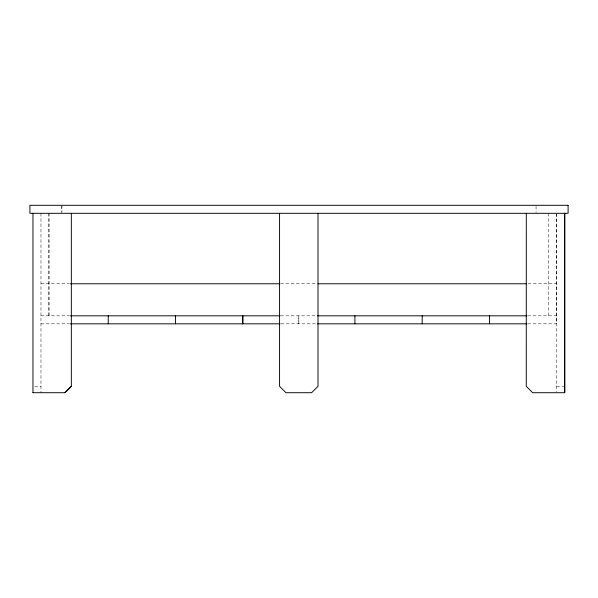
<?xml version="1.0" encoding="UTF-8"?>
<svg xmlns="http://www.w3.org/2000/svg" width="598" height="598" viewBox="0 0 598 598"><rect width="100%" height="100%" fill="white"/><g stroke="black" fill="none" stroke-linecap="round" stroke-linejoin="round"><path stroke-width="0.45" stroke-dasharray="2.99 2.24" d="M40.97 283.781L69.532 283.781M280.641 283.781L317.075 283.781M528.116 283.781L556.738 283.781M40.97 315.819L69.54 315.819M280.641 315.819L317.075 315.819M527.772 315.819L556.738 315.819M40.97 323.824L69.54 323.824M281.03 323.824L316.604 323.824M527.772 323.824L556.738 323.824L556.738 214.234M34.744 386.301L40.97 386.301M556.701 386.301L563.824 386.301M556.701 213.307L556.701 391.787M548.665 213.307L548.732 315.819M536.062 206.183L536.062 212.417M61.938 205.293L61.938 212.417M61.228 206.183L61.228 212.417M48.984 213.307L48.984 315.819M48.909 213.307L48.909 315.819M40.97 213.307L40.97 392.707M298.851 323.824L298.851 315.819L298.783 323.824"/><path stroke-width="0.9" d="M64.935 392.707L71.341 386.301L71.341 213.307M71.409 386.301L64.995 392.707L32.897 392.707M70.467 283.781L279.707 283.781M318.009 283.781L526.315 283.781M70.459 315.819L280.096 315.819M317.538 315.819L526.838 315.819M70.459 323.824L280.096 323.824M317.538 323.824L526.838 323.824M564.714 392.707L564.714 213.307L564.714 392.707L532.676 392.707L526.27 386.301L526.3 213.307M489.463 315.819L489.463 323.824M422.188 315.819L422.188 323.824M354.913 315.819L354.913 323.824M318.009 213.307L318.009 386.301L311.603 392.707L285.971 392.707L279.565 386.301L279.565 213.307M175.52 315.819L175.52 323.824M108.245 315.819L108.245 323.824M32.965 213.307L32.965 392.707M568.1 205.293L29.9 205.293L29.9 213.307L568.1 213.307L568.1 205.293M242.795 323.824L242.795 315.819L242.721 323.824"/></g></svg>
